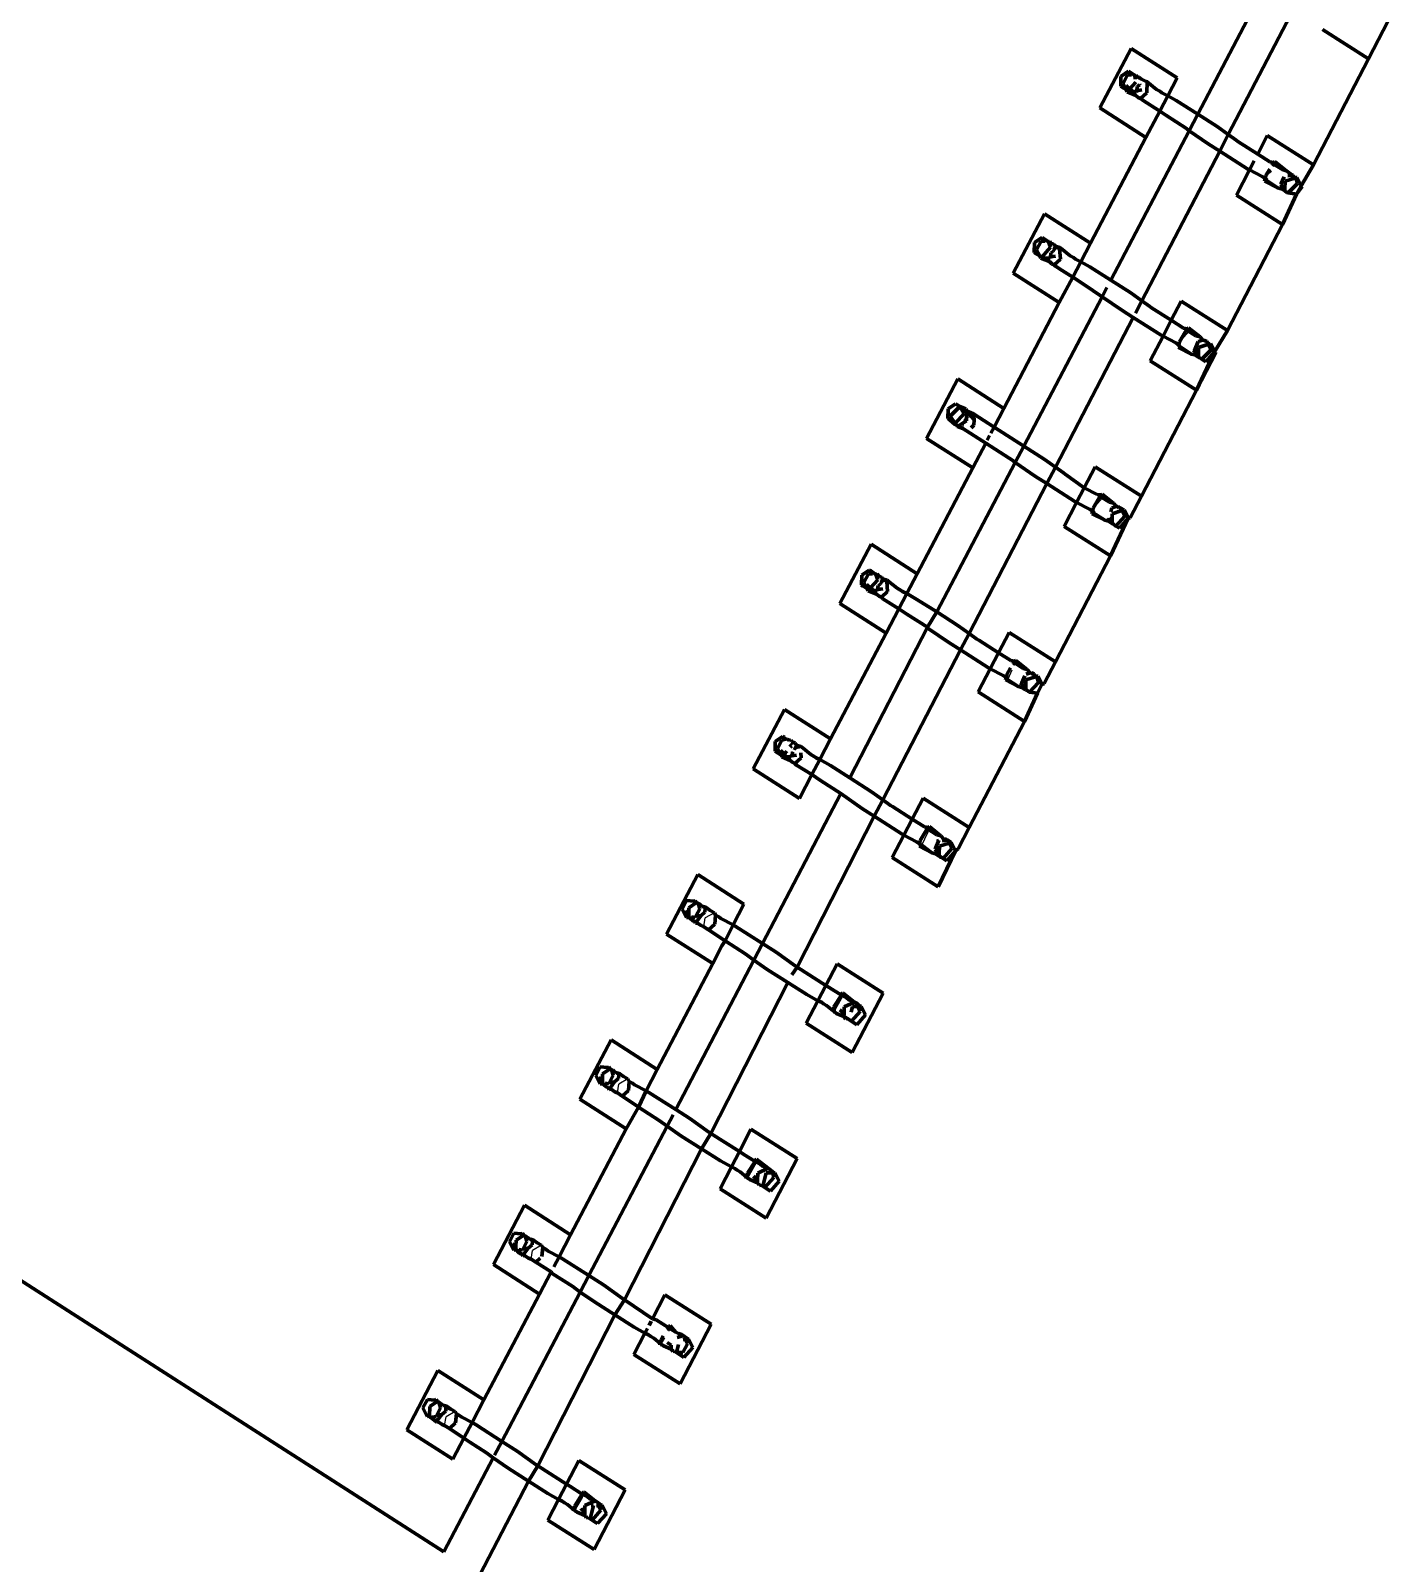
# Model space of a CAD drawing. Header units: millimetres. Extents: x 4307 to 31003, y 2809 to 20009.
# Drawn here: x 19272.59 to 19310.06, y 9633.15 to 9675.46 of the extents above; entities that cross this region are included whole.
import ezdxf

# ---------------------------------------------------------------- set-up
doc = ezdxf.new("R2010")
doc.units = ezdxf.units.MM
doc.layers.add('ProfileEdges', color=7, linetype='Continuous')

msp = doc.modelspace()

# ---------------------------------------------------------------- linework, layer by layer
for p, q in [((19303.246, 9673.976), (19303.202, 9673.959)), ((19303.094, 9673.669), (19303.098, 9673.694)), ((19303.098, 9673.694), (19303.102, 9673.765)), ((19306.902, 9671.709), (19306.852, 9671.747)), ((19306.689, 9671.325), (19306.65, 9671.3)), ((19306.685, 9671.457), (19306.835, 9671.579)), ((19300.709, 9669.08), (19300.717, 9669.176)), ((19300.972, 9669.45), (19300.841, 9669.413)), ((19300.999, 9669.466), (19300.972, 9669.45)), ((19304.301, 9666.868), (19304.512, 9667.095)), ((19304.491, 9667.196), (19304.53, 9667.172)), ((19304.53, 9667.172), (19304.512, 9667.095)), ((19298.318, 9664.479), (19298.347, 9664.641)), ((19298.347, 9664.641), (19298.363, 9664.732)), ((19298.424, 9664.767), (19298.363, 9664.732)), ((19298.553, 9664.807), (19298.424, 9664.767)), ((19298.615, 9664.877), (19298.553, 9664.807)), ((19301.916, 9662.279), (19302.127, 9662.506)), ((19302.106, 9662.607), (19302.145, 9662.583)), ((19302.145, 9662.583), (19302.127, 9662.506)), ((19301.881, 9662.122), (19301.921, 9662.146)), ((19296.203, 9660.272), (19296.072, 9660.235)), ((19296.231, 9660.288), (19296.203, 9660.272)), ((19295.941, 9659.901), (19295.945, 9659.927)), ((19295.945, 9659.927), (19295.949, 9659.998)), ((19299.573, 9657.567), (19299.682, 9657.811)), ((19299.7, 9657.979), (19299.749, 9657.942)), ((19299.497, 9657.533), (19299.536, 9657.557)), ((19299.536, 9657.557), (19299.573, 9657.567)), ((19293.846, 9655.698), (19293.708, 9655.619)), ((19293.556, 9655.312), (19293.56, 9655.338)), ((19293.56, 9655.338), (19293.564, 9655.408)), ((19293.582, 9655.443), (19293.594, 9655.554)), ((19297.188, 9652.978), (19297.358, 9653.328)), ((19297.338, 9653.429), (19297.377, 9653.404)), ((19297.377, 9653.404), (19297.358, 9653.328)), ((19291.172, 9650.723), (19291.21, 9650.965)), ((19291.462, 9651.109), (19291.21, 9650.965)), ((19294.971, 9648.83), (19294.974, 9648.738)), ((19294.768, 9648.379), (19294.974, 9648.738)), ((19288.788, 9646.134), (19288.826, 9646.375)), ((19289.078, 9646.52), (19288.826, 9646.375)), ((19292.586, 9644.241), (19292.59, 9644.149)), ((19292.383, 9643.79), (19292.59, 9644.149)), ((19286.404, 9641.545), (19286.441, 9641.786)), ((19286.694, 9641.931), (19286.441, 9641.786)), ((19290.202, 9639.651), (19290.206, 9639.56)), ((19289.999, 9639.2), (19290.1, 9639.375)), ((19284.019, 9636.955), (19284.057, 9637.197)), ((19284.309, 9637.342), (19284.057, 9637.197)), ((19287.615, 9634.611), (19287.821, 9634.971)), ((19287.821, 9634.971), (19287.818, 9635.062))]:
    msp.add_line(p, q)
at = {"layer": 'ProfileEdges', "lineweight": 211}
for p, q in [((19306.963, 9677.269), (19304.802, 9673.148)), ((19305.646, 9672.586), (19307.794, 9676.719)), ((19309.518, 9674.676), (19308.244, 9675.487)), ((19309.518, 9674.676), (19310.063, 9675.725)), ((19218.604, 9675.424), (19283.998, 9633.469)), ((19302.962, 9674.965), (19302.102, 9673.325)), ((19304.234, 9674.149), (19302.962, 9674.965)), ((19307.998, 9671.749), (19309.518, 9674.676)), ((19302.682, 9674.194), (19302.89, 9674.334)), ((19302.741, 9673.996), (19302.864, 9674.232)), ((19302.979, 9674.234), (19302.864, 9674.232)), ((19302.89, 9674.334), (19302.933, 9674.31)), ((19303.005, 9674.263), (19302.933, 9674.31)), ((19303.005, 9674.263), (19302.979, 9674.234)), ((19303.005, 9674.263), (19303.068, 9674.216)), ((19303.106, 9674.236), (19303.068, 9674.216)), ((19303.134, 9674.182), (19303.068, 9674.216)), ((19303.068, 9674.216), (19303.079, 9674.12)), ((19303.134, 9674.182), (19303.106, 9674.236)), ((19302.677, 9673.925), (19302.682, 9674.194)), ((19302.716, 9673.895), (19302.677, 9673.925)), ((19302.716, 9673.895), (19302.826, 9673.829)), ((19302.741, 9673.996), (19302.826, 9673.829)), ((19302.826, 9673.829), (19302.859, 9673.763)), ((19302.826, 9673.829), (19302.88, 9673.794)), ((19302.827, 9673.94), (19302.928, 9673.848)), ((19302.88, 9673.794), (19302.928, 9673.848)), ((19302.928, 9673.848), (19303.09, 9674.031)), ((19302.928, 9673.848), (19303, 9673.782)), ((19303.119, 9673.799), (19303.102, 9673.765)), ((19303.131, 9673.911), (19303.119, 9673.799)), ((19303.263, 9673.819), (19303.119, 9673.799)), ((19303.202, 9673.959), (19303.131, 9673.911)), ((19303.134, 9674.182), (19303.185, 9674.164)), ((19303.208, 9674.143), (19303.185, 9674.164)), ((19303.208, 9674.143), (19303.254, 9674.119)), ((19303.254, 9674.119), (19303.384, 9674.055)), ((19303.406, 9674.041), (19303.384, 9674.055)), ((19303.406, 9674.041), (19303.395, 9673.741)), ((19303.663, 9673.833), (19303.406, 9674.041)), ((19303.755, 9673.781), (19303.663, 9673.833)), ((19303.976, 9673.657), (19304.234, 9674.149)), ((19302.859, 9673.763), (19303, 9673.782)), ((19302.859, 9673.763), (19303.094, 9673.669)), ((19303, 9673.782), (19303.094, 9673.669)), ((19303, 9673.782), (19303.102, 9673.765)), ((19303.094, 9673.669), (19303.163, 9673.614)), ((19303.163, 9673.614), (19303.226, 9673.585)), ((19303.395, 9673.741), (19303.226, 9673.585)), ((19303.266, 9673.542), (19303.226, 9673.585)), ((19303.754, 9673.234), (19303.266, 9673.542)), ((19303.754, 9673.234), (19303.976, 9673.657)), ((19303.812, 9673.739), (19303.755, 9673.781)), ((19303.812, 9673.739), (19303.976, 9673.657)), ((19303.976, 9673.657), (19304.208, 9673.527)), ((19304.802, 9673.148), (19304.208, 9673.527)), ((19302.102, 9673.325), (19303.374, 9672.509)), ((19303.374, 9672.509), (19303.754, 9673.234)), ((19303.925, 9673.12), (19303.754, 9673.234)), ((19304.495, 9672.756), (19303.925, 9673.12)), ((19304.802, 9673.148), (19304.563, 9672.691)), ((19305.338, 9672.806), (19304.802, 9673.148)), ((19304.563, 9672.691), (19302.401, 9668.569)), ((19304.563, 9672.691), (19304.495, 9672.756)), ((19305.091, 9672.333), (19304.563, 9672.691)), ((19305.338, 9672.806), (19305.646, 9672.586)), ((19305.409, 9672.13), (19305.646, 9672.586)), ((19305.646, 9672.586), (19305.863, 9672.429)), ((19306.723, 9672.56), (19306.458, 9672.049)), ((19306.723, 9672.56), (19307.998, 9671.749)), ((19301.843, 9669.588), (19303.374, 9672.509)), ((19303.262, 9667.997), (19305.409, 9672.13)), ((19305.409, 9672.13), (19305.091, 9672.333)), ((19306.182, 9671.637), (19305.409, 9672.13)), ((19305.914, 9672.396), (19305.863, 9672.429)), ((19306.458, 9672.049), (19305.914, 9672.396)), ((19306.361, 9671.863), (19306.23, 9671.611)), ((19306.796, 9671.836), (19306.458, 9672.049)), ((19306.894, 9671.819), (19306.796, 9671.836)), ((19306.852, 9671.747), (19306.894, 9671.819)), ((19306.933, 9671.841), (19306.894, 9671.819)), ((19306.914, 9671.761), (19306.894, 9671.819)), ((19307.138, 9671.619), (19306.914, 9671.761)), ((19307.25, 9671.591), (19306.933, 9671.841)), ((19307.653, 9671.176), (19307.998, 9671.749)), ((19306.23, 9671.611), (19305.869, 9670.916)), ((19306.182, 9671.637), (19306.23, 9671.611)), ((19306.23, 9671.611), (19306.582, 9671.426)), ((19306.666, 9671.372), (19306.582, 9671.426)), ((19306.666, 9671.372), (19306.65, 9671.3)), ((19306.65, 9671.3), (19307.003, 9671.119)), ((19306.685, 9671.457), (19306.666, 9671.372)), ((19306.689, 9671.325), (19306.666, 9671.372)), ((19306.725, 9671.334), (19306.666, 9671.372)), ((19306.685, 9671.457), (19306.789, 9671.637)), ((19307.003, 9671.119), (19306.689, 9671.325)), ((19307.097, 9671.218), (19307.186, 9671.417)), ((19307.138, 9671.619), (19307.25, 9671.591)), ((19307.212, 9671.301), (19307.208, 9671.085)), ((19307.212, 9671.301), (19307.48, 9671.388)), ((19307.365, 9671.507), (19307.25, 9671.591)), ((19307.411, 9671.459), (19307.289, 9671.446)), ((19307.365, 9671.507), (19307.332, 9671.5)), ((19307.365, 9671.507), (19307.44, 9671.468)), ((19307.44, 9671.468), (19307.411, 9671.459)), ((19307.468, 9671.413), (19307.411, 9671.459)), ((19307.44, 9671.468), (19307.468, 9671.413)), ((19307.468, 9671.413), (19307.54, 9671.407)), ((19307.48, 9671.388), (19307.468, 9671.413)), ((19307.468, 9671.413), (19307.512, 9671.384)), ((19307.54, 9671.407), (19307.48, 9671.388)), ((19307.48, 9671.388), (19307.512, 9671.384)), ((19307.512, 9671.384), (19307.54, 9671.407)), ((19307.512, 9671.384), (19307.558, 9671.234)), ((19307.653, 9671.176), (19307.54, 9671.407)), ((19307.143, 9670.105), (19305.869, 9670.916)), ((19307.105, 9671.093), (19307.003, 9671.119)), ((19307.125, 9671.171), (19307.097, 9671.218)), ((19307.105, 9671.093), (19307.125, 9671.171)), ((19307.207, 9671.031), (19307.105, 9671.093)), ((19307.208, 9671.085), (19307.125, 9671.171)), ((19307.143, 9670.105), (19307.531, 9670.941)), ((19307.208, 9671.085), (19307.207, 9671.031)), ((19307.262, 9670.993), (19307.207, 9671.031)), ((19307.235, 9671.018), (19307.299, 9670.976)), ((19307.262, 9670.993), (19307.299, 9670.976)), ((19307.299, 9670.976), (19307.558, 9671.234)), ((19307.531, 9670.941), (19307.299, 9670.976)), ((19307.653, 9671.176), (19307.531, 9670.941)), ((19307.688, 9671.154), (19307.531, 9670.941)), ((19300.571, 9670.404), (19299.711, 9668.764)), ((19301.843, 9669.588), (19300.571, 9670.404)), ((19305.623, 9667.178), (19307.143, 9670.105)), ((19300.293, 9669.336), (19300.298, 9669.605)), ((19300.298, 9669.605), (19300.506, 9669.744)), ((19300.357, 9669.407), (19300.48, 9669.643)), ((19300.595, 9669.644), (19300.48, 9669.643)), ((19300.549, 9669.721), (19300.506, 9669.744)), ((19300.62, 9669.674), (19300.549, 9669.721)), ((19300.62, 9669.674), (19300.595, 9669.644)), ((19300.62, 9669.674), (19300.684, 9669.626)), ((19300.722, 9669.646), (19300.684, 9669.626)), ((19300.684, 9669.626), (19300.74, 9669.481)), ((19300.755, 9669.582), (19300.684, 9669.626)), ((19300.755, 9669.582), (19300.722, 9669.646)), ((19300.801, 9669.575), (19300.755, 9669.582)), ((19300.842, 9669.552), (19300.801, 9669.575)), ((19301.843, 9669.588), (19301.575, 9669.077)), ((19300.332, 9669.306), (19300.293, 9669.336)), ((19300.332, 9669.306), (19300.441, 9669.24)), ((19300.357, 9669.407), (19300.441, 9669.24)), ((19300.441, 9669.24), (19300.475, 9669.173)), ((19300.441, 9669.24), (19300.496, 9669.205)), ((19300.475, 9669.173), (19300.717, 9669.176)), ((19300.709, 9669.08), (19300.475, 9669.173)), ((19300.496, 9669.205), (19300.74, 9669.481)), ((19300.735, 9669.21), (19300.717, 9669.176)), ((19300.747, 9669.321), (19300.735, 9669.21)), ((19300.878, 9669.23), (19300.735, 9669.21)), ((19300.813, 9669.359), (19300.747, 9669.321)), ((19300.841, 9669.413), (19300.813, 9669.359)), ((19300.841, 9669.413), (19300.879, 9669.504)), ((19301.011, 9669.152), (19300.841, 9668.995)), ((19300.879, 9669.504), (19300.842, 9669.552)), ((19300.879, 9669.504), (19300.999, 9669.466)), ((19300.879, 9669.504), (19300.972, 9669.45)), ((19300.972, 9669.45), (19300.992, 9669.434)), ((19300.999, 9669.466), (19300.992, 9669.434)), ((19300.992, 9669.434), (19301.011, 9669.152)), ((19301.022, 9669.452), (19300.999, 9669.466)), ((19301.278, 9669.244), (19301.022, 9669.452)), ((19301.278, 9669.244), (19301.371, 9669.192)), ((19301.371, 9669.192), (19301.427, 9669.15)), ((19301.575, 9669.077), (19301.427, 9669.15)), ((19299.711, 9668.764), (19300.983, 9667.948)), ((19300.709, 9669.08), (19300.778, 9669.024)), ((19300.778, 9669.024), (19300.841, 9668.995)), ((19300.882, 9668.953), (19300.841, 9668.995)), ((19300.882, 9668.953), (19301.065, 9668.835)), ((19301.352, 9668.651), (19301.065, 9668.835)), ((19301.575, 9669.077), (19301.352, 9668.651)), ((19301.824, 9668.938), (19301.575, 9669.077)), ((19301.824, 9668.938), (19302.401, 9668.569)), ((19300.983, 9667.948), (19301.352, 9668.651)), ((19301.648, 9668.462), (19301.352, 9668.651)), ((19301.648, 9668.462), (19302.162, 9668.113)), ((19302.162, 9668.113), (19302.294, 9668.365)), ((19302.401, 9668.569), (19302.953, 9668.217)), ((19300.983, 9667.948), (19299.452, 9665.027)), ((19302.162, 9668.113), (19300.001, 9663.99)), ((19302.162, 9668.113), (19302.707, 9667.744)), ((19303.262, 9667.997), (19302.953, 9668.217)), ((19303.088, 9667.662), (19303.262, 9667.997)), ((19303.479, 9667.84), (19303.262, 9667.997)), ((19304.348, 9667.989), (19304.074, 9667.461)), ((19305.623, 9667.178), (19304.348, 9667.989)), ((19300.878, 9663.408), (19303.025, 9667.541)), ((19303.025, 9667.541), (19302.707, 9667.744)), ((19303.798, 9667.048), (19303.025, 9667.541)), ((19303.479, 9667.84), (19303.529, 9667.806)), ((19303.529, 9667.806), (19304.074, 9667.461)), ((19304.074, 9667.461), (19303.846, 9667.022)), ((19304.074, 9667.461), (19304.411, 9667.247)), ((19303.846, 9667.022), (19303.494, 9666.344)), ((19303.798, 9667.048), (19303.846, 9667.022)), ((19303.846, 9667.022), (19304.198, 9666.836)), ((19304.491, 9667.196), (19304.301, 9666.868)), ((19304.51, 9667.229), (19304.411, 9667.247)), ((19304.51, 9667.229), (19304.491, 9667.196)), ((19304.549, 9667.252), (19304.51, 9667.229)), ((19304.53, 9667.172), (19304.51, 9667.229)), ((19304.754, 9667.03), (19304.53, 9667.172)), ((19304.866, 9667.002), (19304.549, 9667.252)), ((19304.754, 9667.03), (19304.866, 9667.002)), ((19305.269, 9666.587), (19305.623, 9667.178)), ((19304.281, 9666.779), (19304.198, 9666.836)), ((19304.266, 9666.711), (19304.305, 9666.735)), ((19304.266, 9666.711), (19304.619, 9666.529)), ((19304.301, 9666.868), (19304.281, 9666.779)), ((19304.305, 9666.735), (19304.281, 9666.779)), ((19304.305, 9666.735), (19304.341, 9666.745)), ((19304.305, 9666.735), (19304.619, 9666.529)), ((19304.682, 9666.571), (19304.712, 9666.629)), ((19304.712, 9666.629), (19304.814, 9666.876)), ((19304.712, 9666.629), (19304.824, 9666.516)), ((19304.948, 9666.911), (19304.814, 9666.876)), ((19304.824, 9666.516), (19304.828, 9666.712)), ((19305.096, 9666.799), (19304.828, 9666.712)), ((19304.948, 9666.911), (19304.866, 9667.002)), ((19305.173, 9666.645), (19304.915, 9666.387)), ((19304.948, 9666.911), (19304.986, 9666.907)), ((19304.986, 9666.907), (19305.056, 9666.878)), ((19305.056, 9666.878), (19305.096, 9666.799)), ((19305.096, 9666.799), (19305.155, 9666.818)), ((19305.096, 9666.799), (19305.173, 9666.645)), ((19305.155, 9666.818), (19305.269, 9666.587)), ((19303.494, 9666.344), (19304.768, 9665.534)), ((19304.721, 9666.504), (19304.619, 9666.529)), ((19304.682, 9666.571), (19304.721, 9666.504)), ((19304.823, 9666.441), (19304.721, 9666.504)), ((19305.269, 9666.587), (19304.768, 9665.534)), ((19304.768, 9665.534), (19305.313, 9666.583)), ((19304.823, 9666.441), (19304.824, 9666.516)), ((19304.851, 9666.429), (19304.823, 9666.441)), ((19304.915, 9666.387), (19304.851, 9666.429)), ((19305.027, 9666.312), (19304.915, 9666.387)), ((19305.269, 9666.587), (19305.027, 9666.312)), ((19298.18, 9665.844), (19297.32, 9664.203)), ((19298.18, 9665.844), (19299.452, 9665.027)), ((19303.248, 9662.607), (19304.768, 9665.534)), ((19297.908, 9664.747), (19297.914, 9665.016)), ((19297.914, 9665.016), (19298.122, 9665.155)), ((19298.236, 9665.084), (19297.973, 9664.817)), ((19298.164, 9665.132), (19298.122, 9665.155)), ((19298.236, 9665.084), (19298.164, 9665.132)), ((19298.399, 9665.013), (19298.236, 9665.084)), ((19298.236, 9665.084), (19298.355, 9664.891)), ((19298.404, 9664.974), (19298.399, 9665.013)), ((19298.399, 9665.013), (19298.425, 9664.959)), ((19298.404, 9664.974), (19298.425, 9664.959)), ((19298.425, 9664.959), (19298.424, 9664.767)), ((19298.425, 9664.959), (19298.615, 9664.877)), ((19298.534, 9664.83), (19298.425, 9664.959)), ((19299.182, 9664.513), (19299.452, 9665.027)), ((19297.948, 9664.717), (19297.908, 9664.747)), ((19297.948, 9664.717), (19298.111, 9664.616)), ((19298.096, 9664.587), (19297.948, 9664.717)), ((19297.973, 9664.817), (19298.111, 9664.616)), ((19298.096, 9664.587), (19298.151, 9664.56)), ((19298.111, 9664.616), (19298.355, 9664.891)), ((19298.111, 9664.616), (19298.151, 9664.56)), ((19298.151, 9664.56), (19298.17, 9664.532)), ((19298.17, 9664.532), (19298.347, 9664.641)), ((19298.17, 9664.532), (19298.318, 9664.479)), ((19298.951, 9664.073), (19298.318, 9664.479)), ((19298.347, 9664.641), (19298.423, 9664.688)), ((19298.424, 9664.767), (19298.423, 9664.688)), ((19298.553, 9664.807), (19298.534, 9664.83)), ((19298.626, 9664.563), (19298.547, 9664.49)), ((19298.633, 9664.714), (19298.553, 9664.807)), ((19298.615, 9664.877), (19298.633, 9664.714)), ((19298.615, 9664.877), (19299.182, 9664.513)), ((19298.633, 9664.714), (19298.626, 9664.563)), ((19299.096, 9664.35), (19299.182, 9664.513)), ((19300.001, 9663.99), (19299.182, 9664.513)), ((19298.592, 9663.387), (19297.32, 9664.203)), ((19298.951, 9664.073), (19298.592, 9663.387)), ((19298.951, 9664.073), (19299.726, 9663.577)), ((19298.991, 9664.149), (19299.058, 9664.277)), ((19300.001, 9663.99), (19299.762, 9663.535)), ((19300.001, 9663.99), (19300.569, 9663.627)), ((19298.592, 9663.387), (19297.06, 9660.467)), ((19299.762, 9663.535), (19297.6, 9659.412)), ((19299.762, 9663.535), (19299.726, 9663.577)), ((19300.322, 9663.154), (19299.762, 9663.535)), ((19300.878, 9663.408), (19300.569, 9663.627)), ((19300.641, 9662.952), (19300.878, 9663.408)), ((19301.094, 9663.251), (19300.878, 9663.408)), ((19301.094, 9663.251), (19301.145, 9663.217)), ((19301.145, 9663.217), (19301.671, 9662.835)), ((19301.973, 9663.417), (19301.671, 9662.835)), ((19301.973, 9663.417), (19303.248, 9662.607)), ((19298.493, 9658.818), (19300.641, 9662.952)), ((19300.641, 9662.952), (19300.322, 9663.154)), ((19301.414, 9662.459), (19300.641, 9662.952)), ((19301.461, 9662.433), (19301.671, 9662.835)), ((19301.671, 9662.835), (19302.027, 9662.657)), ((19301.461, 9662.433), (19301.119, 9661.773)), ((19301.414, 9662.459), (19301.461, 9662.433)), ((19301.461, 9662.433), (19301.813, 9662.247)), ((19302.106, 9662.607), (19301.916, 9662.279)), ((19302.125, 9662.64), (19302.027, 9662.657)), ((19302.125, 9662.64), (19302.106, 9662.607)), ((19302.164, 9662.663), (19302.125, 9662.64)), ((19302.145, 9662.583), (19302.125, 9662.64)), ((19302.369, 9662.441), (19302.145, 9662.583)), ((19302.482, 9662.413), (19302.164, 9662.663)), ((19302.369, 9662.441), (19302.482, 9662.413)), ((19302.564, 9662.322), (19302.482, 9662.413)), ((19302.938, 9662.012), (19303.248, 9662.607)), ((19301.896, 9662.19), (19301.813, 9662.247)), ((19301.896, 9662.19), (19301.881, 9662.122)), ((19301.881, 9662.122), (19302.235, 9661.94)), ((19301.916, 9662.279), (19301.896, 9662.19)), ((19301.957, 9662.156), (19301.896, 9662.19)), ((19301.921, 9662.146), (19301.896, 9662.19)), ((19301.921, 9662.146), (19302.235, 9661.94)), ((19302.337, 9661.914), (19302.235, 9661.94)), ((19302.337, 9661.914), (19302.298, 9661.982)), ((19302.357, 9661.997), (19302.337, 9661.914)), ((19302.357, 9661.997), (19302.44, 9661.917)), ((19302.393, 9660.963), (19302.885, 9661.998)), ((19302.429, 9662.287), (19302.402, 9662.178)), ((19302.564, 9662.322), (19302.429, 9662.287)), ((19302.44, 9661.917), (19302.443, 9662.123)), ((19302.443, 9662.123), (19302.712, 9662.209)), ((19302.545, 9661.782), (19302.789, 9662.056)), ((19302.602, 9662.318), (19302.564, 9662.322)), ((19302.602, 9662.318), (19302.671, 9662.289)), ((19302.637, 9662.289), (19302.602, 9662.318)), ((19302.671, 9662.289), (19302.637, 9662.289)), ((19302.885, 9661.998), (19302.643, 9661.723)), ((19302.712, 9662.209), (19302.671, 9662.289)), ((19302.671, 9662.289), (19302.771, 9662.229)), ((19302.712, 9662.209), (19302.771, 9662.229)), ((19302.789, 9662.056), (19302.712, 9662.209)), ((19302.771, 9662.229), (19302.885, 9661.998)), ((19302.885, 9661.998), (19302.938, 9662.012)), ((19302.393, 9660.963), (19301.119, 9661.773)), ((19302.439, 9661.852), (19302.337, 9661.914)), ((19302.439, 9661.852), (19302.44, 9661.917)), ((19302.467, 9661.84), (19302.439, 9661.852)), ((19302.545, 9661.782), (19302.467, 9661.84)), ((19302.643, 9661.723), (19302.545, 9661.782)), ((19295.789, 9661.283), (19294.928, 9659.642)), ((19297.06, 9660.467), (19295.789, 9661.283)), ((19300.873, 9658.036), (19302.393, 9660.963)), ((19295.524, 9660.158), (19295.53, 9660.426)), ((19295.53, 9660.426), (19295.737, 9660.566)), ((19295.589, 9660.228), (19295.712, 9660.464)), ((19295.826, 9660.466), (19295.712, 9660.464)), ((19295.78, 9660.543), (19295.737, 9660.566)), ((19295.775, 9660.08), (19295.971, 9660.302)), ((19295.852, 9660.495), (19295.78, 9660.543)), ((19295.852, 9660.495), (19295.826, 9660.466)), ((19295.852, 9660.495), (19295.915, 9660.448)), ((19295.915, 9660.448), (19295.953, 9660.468)), ((19295.973, 9660.429), (19295.915, 9660.448)), ((19295.915, 9660.448), (19295.971, 9660.302)), ((19295.973, 9660.429), (19295.953, 9660.468)), ((19295.973, 9660.429), (19296.073, 9660.374)), ((19296.072, 9660.235), (19296.11, 9660.326)), ((19296.11, 9660.326), (19296.073, 9660.374)), ((19296.11, 9660.326), (19296.231, 9660.288)), ((19296.11, 9660.326), (19296.203, 9660.272)), ((19296.203, 9660.272), (19296.224, 9660.256)), ((19296.231, 9660.288), (19296.224, 9660.256)), ((19296.224, 9660.256), (19296.242, 9659.974)), ((19296.254, 9660.273), (19296.231, 9660.288)), ((19296.51, 9660.066), (19296.254, 9660.273)), ((19297.06, 9660.467), (19296.773, 9659.918)), ((19295.564, 9660.127), (19295.524, 9660.158)), ((19295.564, 9660.127), (19295.679, 9660.057)), ((19295.589, 9660.228), (19295.679, 9660.057)), ((19295.674, 9660.172), (19295.775, 9660.08)), ((19295.679, 9660.057), (19295.711, 9659.997)), ((19295.679, 9660.057), (19295.727, 9660.027)), ((19295.711, 9659.997), (19295.846, 9660.016)), ((19295.941, 9659.901), (19295.711, 9659.997)), ((19295.727, 9660.027), (19295.775, 9660.08)), ((19295.775, 9660.08), (19295.846, 9660.016)), ((19295.846, 9660.016), (19295.941, 9659.901)), ((19295.846, 9660.016), (19295.949, 9659.998)), ((19295.941, 9659.901), (19296.01, 9659.846)), ((19295.967, 9660.032), (19295.949, 9659.998)), ((19295.979, 9660.143), (19295.967, 9660.032)), ((19296.11, 9660.052), (19295.967, 9660.032)), ((19296.044, 9660.181), (19295.979, 9660.143)), ((19296.01, 9659.846), (19296.073, 9659.817)), ((19296.072, 9660.235), (19296.044, 9660.181)), ((19296.242, 9659.974), (19296.073, 9659.817)), ((19296.602, 9660.014), (19296.51, 9660.066)), ((19296.773, 9659.918), (19296.553, 9659.498)), ((19296.659, 9659.972), (19296.602, 9660.014)), ((19296.659, 9659.972), (19296.773, 9659.918)), ((19296.773, 9659.918), (19297.055, 9659.759)), ((19294.928, 9659.642), (19296.2, 9658.826)), ((19296.073, 9659.817), (19296.113, 9659.774)), ((19296.553, 9659.498), (19296.113, 9659.774)), ((19296.2, 9658.826), (19296.553, 9659.498)), ((19296.772, 9659.352), (19296.553, 9659.498)), ((19297.6, 9659.412), (19297.055, 9659.759)), ((19297.6, 9659.412), (19297.342, 9658.988)), ((19298.185, 9659.038), (19297.6, 9659.412)), ((19297.342, 9658.988), (19295.199, 9654.833)), ((19297.342, 9658.988), (19296.772, 9659.352)), ((19297.361, 9658.956), (19297.342, 9658.988)), ((19298.185, 9659.038), (19298.493, 9658.818)), ((19296.2, 9658.826), (19294.669, 9655.906)), ((19297.938, 9658.565), (19297.361, 9658.956)), ((19298.256, 9658.362), (19297.938, 9658.565)), ((19298.256, 9658.362), (19298.493, 9658.818)), ((19298.493, 9658.818), (19298.71, 9658.662)), ((19298.761, 9658.628), (19298.71, 9658.662)), ((19299.305, 9658.283), (19298.761, 9658.628)), ((19299.598, 9658.846), (19299.305, 9658.283)), ((19299.598, 9658.846), (19300.873, 9658.036)), ((19296.109, 9654.229), (19298.256, 9658.362)), ((19299.03, 9657.87), (19298.256, 9658.362)), ((19299.305, 9658.283), (19299.077, 9657.843)), ((19299.643, 9658.068), (19299.305, 9658.283)), ((19299.077, 9657.843), (19298.744, 9657.202)), ((19299.077, 9657.843), (19299.03, 9657.87)), ((19299.429, 9657.658), (19299.077, 9657.843)), ((19299.532, 9657.689), (19299.636, 9657.869)), ((19299.741, 9658.051), (19299.643, 9658.068)), ((19299.7, 9657.979), (19299.741, 9658.051)), ((19299.741, 9658.051), (19299.78, 9658.074)), ((19299.761, 9657.993), (19299.741, 9658.051)), ((19299.985, 9657.851), (19299.761, 9657.993)), ((19299.78, 9658.074), (19300.098, 9657.824)), ((19299.985, 9657.851), (19300.098, 9657.824)), ((19300.179, 9657.732), (19300.066, 9657.698)), ((19300.098, 9657.824), (19300.179, 9657.732)), ((19300.179, 9657.732), (19300.23, 9657.7)), ((19300.218, 9657.729), (19300.287, 9657.7)), ((19300.563, 9657.44), (19300.873, 9658.036)), ((19299.429, 9657.658), (19299.512, 9657.598)), ((19299.512, 9657.598), (19299.497, 9657.533)), ((19299.497, 9657.533), (19299.851, 9657.351)), ((19299.532, 9657.689), (19299.512, 9657.598)), ((19299.573, 9657.567), (19299.512, 9657.598)), ((19299.512, 9657.598), (19299.536, 9657.557)), ((19299.536, 9657.557), (19299.851, 9657.351)), ((19299.952, 9657.325), (19299.851, 9657.351)), ((19299.913, 9657.393), (19299.944, 9657.451)), ((19299.913, 9657.393), (19299.952, 9657.325)), ((19299.944, 9657.451), (19300.033, 9657.649)), ((19299.972, 9657.403), (19299.944, 9657.451)), ((19300.054, 9657.263), (19299.952, 9657.325)), ((19300.055, 9657.318), (19299.972, 9657.403)), ((19300.055, 9657.318), (19300.054, 9657.263)), ((19300.059, 9657.533), (19300.055, 9657.318)), ((19300.059, 9657.533), (19300.327, 9657.62)), ((19300.405, 9657.467), (19300.161, 9657.193)), ((19300.23, 9657.7), (19300.287, 9657.7)), ((19300.258, 9657.691), (19300.23, 9657.7)), ((19300.287, 9657.7), (19300.258, 9657.691)), ((19300.315, 9657.645), (19300.258, 9657.691)), ((19300.287, 9657.7), (19300.315, 9657.645)), ((19300.315, 9657.645), (19300.387, 9657.639)), ((19300.327, 9657.62), (19300.315, 9657.645)), ((19300.315, 9657.645), (19300.359, 9657.617)), ((19300.387, 9657.639), (19300.327, 9657.62)), ((19300.327, 9657.62), (19300.359, 9657.617)), ((19300.359, 9657.617), (19300.387, 9657.639)), ((19300.359, 9657.617), (19300.405, 9657.467)), ((19300.501, 9657.409), (19300.378, 9657.173)), ((19300.501, 9657.409), (19300.387, 9657.639)), ((19300.563, 9657.44), (19300.501, 9657.409)), ((19300.018, 9656.391), (19298.744, 9657.202)), ((19300.018, 9656.391), (19300.378, 9657.173)), ((19300.083, 9657.25), (19300.054, 9657.263)), ((19300.083, 9657.25), (19300.161, 9657.193)), ((19300.378, 9657.173), (19300.161, 9657.193)), ((19293.397, 9656.722), (19292.537, 9655.081)), ((19293.397, 9656.722), (19294.669, 9655.906)), ((19298.498, 9653.464), (19300.018, 9656.391)), ((19293.14, 9655.568), (19293.145, 9655.837)), ((19293.145, 9655.837), (19293.353, 9655.977)), ((19293.204, 9655.639), (19293.327, 9655.875)), ((19293.204, 9655.639), (19293.295, 9655.468)), ((19293.424, 9655.897), (19293.327, 9655.875)), ((19293.396, 9655.954), (19293.353, 9655.977)), ((19293.396, 9655.954), (19293.424, 9655.897)), ((19293.467, 9655.906), (19293.424, 9655.897)), ((19293.467, 9655.906), (19293.531, 9655.859)), ((19293.569, 9655.879), (19293.531, 9655.859)), ((19293.542, 9655.764), (19293.587, 9655.713)), ((19293.587, 9655.713), (19293.553, 9655.675)), ((19293.589, 9655.839), (19293.569, 9655.879)), ((19293.689, 9655.785), (19293.589, 9655.839)), ((19293.688, 9655.646), (19293.665, 9655.602)), ((19293.688, 9655.646), (19293.731, 9655.732)), ((19293.731, 9655.732), (19293.689, 9655.785)), ((19293.731, 9655.732), (19293.835, 9655.67)), ((19293.731, 9655.732), (19293.846, 9655.698)), ((19293.869, 9655.684), (19293.846, 9655.698)), ((19294.125, 9655.477), (19293.869, 9655.684)), ((19294.372, 9655.338), (19294.669, 9655.906)), ((19293.179, 9655.538), (19293.14, 9655.568)), ((19293.179, 9655.538), (19293.295, 9655.468)), ((19293.289, 9655.583), (19293.385, 9655.485)), ((19293.295, 9655.468), (19293.343, 9655.437)), ((19293.327, 9655.408), (19293.295, 9655.468)), ((19293.327, 9655.408), (19293.446, 9655.424)), ((19293.327, 9655.408), (19293.556, 9655.312)), ((19293.385, 9655.485), (19293.343, 9655.437)), ((19293.46, 9655.57), (19293.385, 9655.485)), ((19293.385, 9655.485), (19293.446, 9655.424)), ((19293.446, 9655.424), (19293.556, 9655.312)), ((19293.446, 9655.424), (19293.564, 9655.408)), ((19293.556, 9655.312), (19293.625, 9655.257)), ((19293.582, 9655.443), (19293.564, 9655.408)), ((19293.639, 9655.551), (19293.582, 9655.443)), ((19293.725, 9655.462), (19293.582, 9655.443)), ((19293.625, 9655.257), (19293.688, 9655.228)), ((19293.858, 9655.384), (19293.688, 9655.228)), ((19293.729, 9655.185), (19293.688, 9655.228)), ((19294.152, 9654.92), (19293.729, 9655.185)), ((19293.853, 9655.518), (19293.858, 9655.384)), ((19294.218, 9655.425), (19294.125, 9655.477)), ((19294.152, 9654.92), (19294.372, 9655.338)), ((19294.274, 9655.383), (19294.218, 9655.425)), ((19294.274, 9655.383), (19294.372, 9655.338)), ((19294.372, 9655.338), (19294.671, 9655.17)), ((19293.809, 9654.265), (19292.537, 9655.081)), ((19293.809, 9654.265), (19294.152, 9654.92)), ((19294.388, 9654.763), (19294.152, 9654.92)), ((19294.957, 9654.399), (19294.388, 9654.763)), ((19294.671, 9655.17), (19295.199, 9654.833)), ((19295.199, 9654.833), (19295.8, 9654.449)), ((19294.957, 9654.399), (19292.793, 9650.258)), ((19295.554, 9653.976), (19294.957, 9654.399)), ((19295.8, 9654.449), (19296.109, 9654.229)), ((19295.872, 9653.773), (19295.554, 9653.976)), ((19295.872, 9653.773), (19296.109, 9654.229)), ((19296.109, 9654.229), (19296.326, 9654.073)), ((19296.326, 9654.073), (19296.376, 9654.039)), ((19296.376, 9654.039), (19296.921, 9653.694)), ((19297.223, 9654.275), (19296.921, 9653.694)), ((19297.223, 9654.275), (19298.498, 9653.464)), ((19293.747, 9649.607), (19295.872, 9653.773)), ((19296.645, 9653.281), (19295.872, 9653.773)), ((19296.921, 9653.694), (19296.693, 9653.254)), ((19296.921, 9653.694), (19297.258, 9653.479)), ((19297.357, 9653.462), (19297.258, 9653.479)), ((19297.357, 9653.462), (19297.396, 9653.485)), ((19297.713, 9653.235), (19297.396, 9653.485)), ((19296.693, 9653.254), (19296.369, 9652.63)), ((19296.645, 9653.281), (19296.693, 9653.254)), ((19296.693, 9653.254), (19297.045, 9653.069)), ((19297.128, 9653.011), (19297.045, 9653.069)), ((19297.128, 9653.011), (19297.147, 9653.1)), ((19297.147, 9653.1), (19297.338, 9653.429)), ((19297.338, 9653.429), (19297.357, 9653.462)), ((19297.377, 9653.404), (19297.357, 9653.462)), ((19297.601, 9653.262), (19297.377, 9653.404)), ((19297.661, 9653.109), (19297.559, 9652.861)), ((19297.661, 9653.109), (19297.599, 9653.087)), ((19297.601, 9653.262), (19297.713, 9653.235)), ((19297.795, 9653.143), (19297.713, 9653.235)), ((19297.751, 9653.089), (19297.903, 9653.111)), ((19297.903, 9653.111), (19297.795, 9653.143)), ((19297.823, 9653.162), (19297.903, 9653.111)), ((19297.943, 9653.031), (19297.903, 9653.111)), ((19297.903, 9653.111), (19298.002, 9653.05)), ((19298.188, 9652.869), (19298.498, 9653.464)), ((19297.152, 9652.968), (19297.113, 9652.943)), ((19297.46, 9652.763), (19297.113, 9652.943)), ((19297.152, 9652.968), (19297.128, 9653.011)), ((19297.152, 9652.968), (19297.188, 9652.978)), ((19297.188, 9652.978), (19297.46, 9652.763)), ((19297.568, 9652.736), (19297.46, 9652.763)), ((19297.559, 9652.861), (19297.591, 9652.829)), ((19297.591, 9652.829), (19297.568, 9652.736)), ((19297.568, 9652.736), (19297.67, 9652.674)), ((19297.591, 9652.829), (19297.671, 9652.749)), ((19297.643, 9651.82), (19298.116, 9652.819)), ((19297.67, 9652.674), (19297.671, 9652.749)), ((19297.67, 9652.674), (19297.724, 9652.636)), ((19297.671, 9652.749), (19297.675, 9652.944)), ((19297.943, 9653.031), (19297.675, 9652.944)), ((19297.724, 9652.636), (19297.698, 9652.661)), ((19297.724, 9652.636), (19297.776, 9652.604)), ((19298.02, 9652.878), (19297.776, 9652.604)), ((19298.116, 9652.819), (19297.874, 9652.545)), ((19297.943, 9653.031), (19298.002, 9653.05)), ((19298.02, 9652.878), (19297.943, 9653.031)), ((19298.002, 9653.05), (19298.116, 9652.819)), ((19298.188, 9652.869), (19298.116, 9652.819)), ((19296.369, 9652.63), (19297.643, 9651.82)), ((19297.874, 9652.545), (19297.776, 9652.604)), ((19291.006, 9652.161), (19290.146, 9650.52)), ((19292.278, 9651.345), (19291.006, 9652.161)), ((19290.574, 9651.207), (19290.697, 9651.443)), ((19290.901, 9651.427), (19290.697, 9651.443)), ((19290.761, 9651.248), (19290.969, 9651.388)), ((19290.939, 9651.447), (19290.901, 9651.427)), ((19290.969, 9651.388), (19290.901, 9651.427)), ((19290.969, 9651.388), (19290.939, 9651.447)), ((19290.969, 9651.388), (19291.012, 9651.364)), ((19291.041, 9651.354), (19291.012, 9651.364)), ((19291.058, 9651.213), (19291.012, 9651.364)), ((19290.574, 9651.207), (19290.692, 9650.974)), ((19290.659, 9651.151), (19290.757, 9651.062)), ((19290.692, 9650.974), (19290.755, 9650.979)), ((19290.755, 9650.979), (19290.757, 9651.062)), ((19290.795, 9650.949), (19290.755, 9650.979)), ((19290.757, 9651.062), (19290.761, 9651.248)), ((19290.795, 9650.949), (19290.833, 9650.993)), ((19290.795, 9650.949), (19290.856, 9650.893)), ((19290.833, 9650.993), (19290.934, 9650.976)), ((19290.952, 9651.01), (19290.934, 9650.976)), ((19291.058, 9651.213), (19290.952, 9651.01)), ((19291.095, 9651.03), (19290.952, 9651.01)), ((19291.095, 9651.03), (19290.959, 9650.848)), ((19291.083, 9651.317), (19291.041, 9651.354)), ((19291.083, 9651.317), (19291.154, 9651.278)), ((19291.102, 9651.299), (19291.083, 9651.317)), ((19291.203, 9651.124), (19291.095, 9651.03)), ((19291.154, 9651.278), (19291.239, 9651.252)), ((19291.209, 9651.234), (19291.154, 9651.278)), ((19291.203, 9651.124), (19291.209, 9651.234)), ((19291.343, 9651.174), (19291.239, 9651.252)), ((19291.462, 9651.109), (19291.343, 9651.174)), ((19291.462, 9651.109), (19291.495, 9651.044)), ((19291.495, 9651.044), (19291.474, 9650.795)), ((19291.588, 9650.992), (19291.495, 9651.044)), ((19291.644, 9650.95), (19291.588, 9650.992)), ((19291.644, 9650.95), (19291.978, 9650.773)), ((19292.278, 9651.345), (19291.978, 9650.773)), ((19291.418, 9649.704), (19290.146, 9650.52)), ((19290.856, 9650.893), (19290.919, 9650.868)), ((19290.919, 9650.868), (19290.943, 9650.819)), ((19290.959, 9650.848), (19290.919, 9650.868)), ((19290.943, 9650.819), (19290.996, 9650.824)), ((19291.099, 9650.753), (19290.996, 9650.824)), ((19291.172, 9650.723), (19291.099, 9650.753)), ((19291.304, 9650.639), (19291.172, 9650.723)), ((19291.474, 9650.795), (19291.304, 9650.639)), ((19291.758, 9650.331), (19291.304, 9650.639)), ((19291.978, 9650.773), (19291.758, 9650.331)), ((19291.978, 9650.773), (19292.041, 9650.738)), ((19292.041, 9650.738), (19292.793, 9650.258)), ((19291.418, 9649.704), (19291.673, 9650.191)), ((19291.758, 9650.331), (19291.673, 9650.191)), ((19292.328, 9649.967), (19291.758, 9650.331)), ((19292.793, 9650.258), (19292.552, 9649.796)), ((19292.793, 9650.258), (19293.17, 9650.017)), ((19289.886, 9646.784), (19291.418, 9649.704)), ((19292.552, 9649.796), (19290.398, 9645.675)), ((19292.552, 9649.796), (19292.328, 9649.967)), ((19292.924, 9649.544), (19292.552, 9649.796)), ((19293.17, 9650.017), (19293.696, 9649.64)), ((19294.848, 9649.703), (19294.537, 9649.105)), ((19296.123, 9648.893), (19294.848, 9649.703)), ((19293.488, 9649.184), (19292.924, 9649.544)), ((19293.6, 9649.399), (19293.747, 9649.607)), ((19293.696, 9649.64), (19293.747, 9649.607)), ((19293.747, 9649.607), (19294.537, 9649.105)), ((19291.362, 9645.017), (19293.488, 9649.184)), ((19294.015, 9648.848), (19293.488, 9649.184)), ((19294.015, 9648.848), (19294.316, 9648.68)), ((19294.537, 9649.105), (19294.316, 9648.68)), ((19294.537, 9649.105), (19294.629, 9649.047)), ((19294.971, 9648.83), (19294.629, 9649.047)), ((19294.971, 9648.83), (19294.763, 9648.511)), ((19294.972, 9648.873), (19294.971, 9648.83)), ((19294.971, 9648.83), (19295.077, 9648.784)), ((19295.011, 9648.895), (19294.972, 9648.873)), ((19295.011, 9648.895), (19295.329, 9648.645)), ((19295.268, 9647.249), (19296.123, 9648.893)), ((19294.316, 9648.68), (19293.994, 9648.059)), ((19294.316, 9648.68), (19294.415, 9648.637)), ((19294.478, 9648.59), (19294.415, 9648.637)), ((19294.558, 9648.545), (19294.478, 9648.59)), ((19294.558, 9648.545), (19294.738, 9648.398)), ((19294.768, 9648.379), (19294.763, 9648.511)), ((19294.929, 9648.429), (19295.041, 9648.316)), ((19295.041, 9648.316), (19295.045, 9648.512)), ((19295.045, 9648.512), (19295.329, 9648.645)), ((19295.165, 9648.711), (19295.077, 9648.784)), ((19295.165, 9648.711), (19295.329, 9648.645)), ((19295.238, 9648.367), (19295.276, 9648.52)), ((19295.42, 9648.521), (19295.276, 9648.52)), ((19295.329, 9648.645), (19295.372, 9648.618)), ((19295.372, 9648.618), (19295.42, 9648.521)), ((19295.372, 9648.618), (19295.449, 9648.551)), ((19295.449, 9648.551), (19295.42, 9648.521)), ((19295.42, 9648.521), (19295.486, 9648.387)), ((19295.449, 9648.551), (19295.518, 9648.522)), ((19295.518, 9648.522), (19295.636, 9648.288)), ((19293.994, 9648.059), (19295.268, 9647.249)), ((19294.728, 9648.354), (19294.768, 9648.379)), ((19294.738, 9648.398), (19294.768, 9648.379)), ((19294.83, 9648.331), (19294.768, 9648.379)), ((19295.04, 9648.241), (19294.83, 9648.331)), ((19295.04, 9648.241), (19295.041, 9648.316)), ((19295.082, 9648.173), (19295.04, 9648.241)), ((19295.04, 9648.241), (19295.068, 9648.229)), ((19295.116, 9648.197), (19295.068, 9648.229)), ((19295.068, 9648.229), (19295.082, 9648.173)), ((19295.116, 9648.197), (19295.082, 9648.173)), ((19295.244, 9648.112), (19295.116, 9648.197)), ((19295.486, 9648.387), (19295.244, 9648.112)), ((19295.392, 9648.015), (19295.244, 9648.112)), ((19295.636, 9648.288), (19295.392, 9648.015)), ((19288.615, 9647.6), (19287.754, 9645.959)), ((19289.886, 9646.784), (19288.615, 9647.6)), ((19288.19, 9646.618), (19288.313, 9646.854)), ((19288.516, 9646.837), (19288.313, 9646.854)), ((19288.377, 9646.659), (19288.584, 9646.798)), ((19288.554, 9646.857), (19288.516, 9646.837)), ((19288.584, 9646.798), (19288.516, 9646.837)), ((19288.584, 9646.798), (19288.554, 9646.857)), ((19288.627, 9646.775), (19288.584, 9646.798)), ((19288.627, 9646.775), (19288.658, 9646.764)), ((19288.674, 9646.624), (19288.627, 9646.775)), ((19288.699, 9646.728), (19288.658, 9646.764)), ((19288.699, 9646.728), (19288.769, 9646.689)), ((19289.886, 9646.784), (19289.577, 9646.194)), ((19288.19, 9646.618), (19288.308, 9646.384)), ((19288.275, 9646.561), (19288.373, 9646.473)), ((19288.308, 9646.384), (19288.371, 9646.39)), ((19288.371, 9646.39), (19288.373, 9646.473)), ((19288.411, 9646.36), (19288.371, 9646.39)), ((19288.373, 9646.473), (19288.377, 9646.659)), ((19288.411, 9646.36), (19288.449, 9646.404)), ((19288.411, 9646.36), (19288.472, 9646.304)), ((19288.449, 9646.404), (19288.55, 9646.387)), ((19288.472, 9646.304), (19288.535, 9646.279)), ((19288.568, 9646.421), (19288.55, 9646.387)), ((19288.674, 9646.624), (19288.568, 9646.421)), ((19288.711, 9646.441), (19288.568, 9646.421)), ((19288.574, 9646.259), (19288.711, 9646.441)), ((19288.711, 9646.441), (19288.818, 9646.535)), ((19288.769, 9646.689), (19288.855, 9646.663)), ((19288.769, 9646.689), (19288.825, 9646.645)), ((19288.825, 9646.645), (19288.818, 9646.535)), ((19288.959, 9646.585), (19288.855, 9646.663)), ((19288.959, 9646.585), (19289.078, 9646.52)), ((19289.078, 9646.52), (19289.111, 9646.455)), ((19289.111, 9646.455), (19289.089, 9646.206)), ((19289.204, 9646.403), (19289.111, 9646.455)), ((19289.26, 9646.361), (19289.204, 9646.403)), ((19289.26, 9646.361), (19289.577, 9646.194)), ((19287.754, 9645.959), (19289.026, 9645.143)), ((19288.535, 9646.279), (19288.558, 9646.23)), ((19288.574, 9646.259), (19288.535, 9646.279)), ((19288.558, 9646.23), (19288.611, 9646.235)), ((19288.715, 9646.164), (19288.611, 9646.235)), ((19288.715, 9646.164), (19288.788, 9646.134)), ((19288.92, 9646.05), (19288.788, 9646.134)), ((19289.089, 9646.206), (19288.92, 9646.05)), ((19289.348, 9645.758), (19288.92, 9646.05)), ((19289.373, 9645.742), (19289.577, 9646.194)), ((19289.577, 9646.194), (19289.657, 9646.149)), ((19289.657, 9646.149), (19290.398, 9645.675)), ((19289.026, 9645.143), (19289.373, 9645.742)), ((19289.373, 9645.742), (19289.348, 9645.758)), ((19289.943, 9645.377), (19289.373, 9645.742)), ((19290.323, 9645.532), (19290.156, 9645.215)), ((19290.398, 9645.675), (19290.786, 9645.427)), ((19289.026, 9645.143), (19287.495, 9642.223)), ((19290.156, 9645.215), (19287.997, 9641.097)), ((19290.156, 9645.215), (19289.943, 9645.377)), ((19290.54, 9644.954), (19290.156, 9645.215)), ((19290.786, 9645.427), (19291.311, 9645.051)), ((19291.311, 9645.051), (19291.362, 9645.017)), ((19292.473, 9645.132), (19292.153, 9644.516)), ((19292.473, 9645.132), (19293.748, 9644.322)), ((19288.978, 9640.428), (19291.104, 9644.595)), ((19291.104, 9644.595), (19290.54, 9644.954)), ((19291.104, 9644.595), (19291.362, 9645.017)), ((19291.631, 9644.259), (19291.104, 9644.595)), ((19291.362, 9645.017), (19292.153, 9644.516)), ((19291.631, 9644.259), (19291.932, 9644.091)), ((19292.153, 9644.516), (19291.932, 9644.091)), ((19292.153, 9644.516), (19292.244, 9644.458)), ((19292.586, 9644.241), (19292.244, 9644.458)), ((19292.586, 9644.241), (19292.379, 9643.922)), ((19292.588, 9644.283), (19292.586, 9644.241)), ((19292.586, 9644.241), (19292.693, 9644.195)), ((19292.588, 9644.283), (19292.627, 9644.306)), ((19292.627, 9644.306), (19292.945, 9644.056)), ((19292.781, 9644.122), (19292.693, 9644.195)), ((19292.893, 9642.677), (19293.748, 9644.322)), ((19291.932, 9644.091), (19291.619, 9643.488)), ((19291.932, 9644.091), (19292.03, 9644.047)), ((19292.093, 9644.001), (19292.03, 9644.047)), ((19292.174, 9643.956), (19292.093, 9644.001)), ((19292.174, 9643.956), (19292.354, 9643.809)), ((19292.354, 9643.809), (19292.344, 9643.765)), ((19292.383, 9643.79), (19292.344, 9643.765)), ((19292.379, 9643.922), (19292.354, 9643.809)), ((19292.383, 9643.79), (19292.446, 9643.742)), ((19292.545, 9643.84), (19292.657, 9643.727)), ((19292.657, 9643.727), (19292.66, 9643.923)), ((19292.945, 9644.056), (19292.66, 9643.923)), ((19292.781, 9644.122), (19292.945, 9644.056)), ((19292.799, 9643.558), (19292.892, 9643.93)), ((19293.102, 9643.798), (19292.86, 9643.523)), ((19293.036, 9643.932), (19292.892, 9643.93)), ((19292.945, 9644.056), (19292.988, 9644.029)), ((19292.988, 9644.029), (19293.065, 9643.962)), ((19293.065, 9643.962), (19293.036, 9643.932)), ((19293.065, 9643.962), (19293.134, 9643.932)), ((19293.065, 9643.962), (19293.102, 9643.798)), ((19293.134, 9643.932), (19293.252, 9643.699)), ((19291.619, 9643.488), (19292.893, 9642.677)), ((19292.446, 9643.742), (19292.656, 9643.652)), ((19292.656, 9643.652), (19292.657, 9643.727)), ((19292.656, 9643.652), (19292.684, 9643.64)), ((19292.698, 9643.583), (19292.684, 9643.64)), ((19292.747, 9643.598), (19292.698, 9643.583)), ((19292.799, 9643.558), (19292.747, 9643.598)), ((19292.76, 9643.625), (19292.799, 9643.558)), ((19292.86, 9643.523), (19292.799, 9643.558)), ((19293.008, 9643.425), (19292.86, 9643.523)), ((19293.252, 9643.699), (19293.008, 9643.425)), ((19286.223, 9643.039), (19285.363, 9641.399)), ((19287.495, 9642.223), (19286.223, 9643.039)), ((19285.806, 9642.028), (19285.929, 9642.264)), ((19286.132, 9642.248), (19285.929, 9642.264)), ((19285.988, 9641.884), (19285.992, 9642.07)), ((19285.992, 9642.07), (19286.2, 9642.209)), ((19286.17, 9642.268), (19286.132, 9642.248)), ((19286.2, 9642.209), (19286.132, 9642.248)), ((19286.2, 9642.209), (19286.17, 9642.268)), ((19286.243, 9642.186), (19286.2, 9642.209)), ((19286.243, 9642.186), (19286.272, 9642.176)), ((19286.29, 9642.035), (19286.243, 9642.186)), ((19286.315, 9642.138), (19286.272, 9642.176)), ((19286.315, 9642.138), (19286.385, 9642.1)), ((19286.333, 9642.121), (19286.315, 9642.138)), ((19286.385, 9642.1), (19286.471, 9642.073)), ((19286.385, 9642.1), (19286.441, 9642.056)), ((19286.575, 9641.996), (19286.471, 9642.073)), ((19287.176, 9641.614), (19287.495, 9642.223)), ((19285.806, 9642.028), (19285.924, 9641.795)), ((19285.891, 9641.972), (19285.988, 9641.884)), ((19285.924, 9641.795), (19285.987, 9641.801)), ((19285.987, 9641.801), (19285.988, 9641.884)), ((19286.026, 9641.771), (19285.987, 9641.801)), ((19286.026, 9641.771), (19286.065, 9641.815)), ((19286.026, 9641.771), (19286.088, 9641.715)), ((19286.065, 9641.815), (19286.166, 9641.798)), ((19286.088, 9641.715), (19286.151, 9641.689)), ((19286.151, 9641.689), (19286.174, 9641.641)), ((19286.19, 9641.67), (19286.151, 9641.689)), ((19286.184, 9641.832), (19286.166, 9641.798)), ((19286.174, 9641.641), (19286.227, 9641.646)), ((19286.29, 9642.035), (19286.184, 9641.832)), ((19286.327, 9641.852), (19286.184, 9641.832)), ((19286.327, 9641.852), (19286.19, 9641.67)), ((19286.227, 9641.646), (19286.331, 9641.574)), ((19286.434, 9641.945), (19286.327, 9641.852)), ((19286.441, 9642.056), (19286.434, 9641.945)), ((19286.694, 9641.931), (19286.575, 9641.996)), ((19286.694, 9641.931), (19286.727, 9641.866)), ((19286.727, 9641.866), (19286.705, 9641.617)), ((19286.819, 9641.814), (19286.727, 9641.866)), ((19286.876, 9641.772), (19286.819, 9641.814)), ((19286.876, 9641.772), (19287.176, 9641.614)), ((19285.363, 9641.399), (19286.635, 9640.582)), ((19286.404, 9641.545), (19286.331, 9641.574)), ((19286.404, 9641.545), (19286.536, 9641.46)), ((19286.655, 9641.571), (19286.536, 9641.46)), ((19286.956, 9641.194), (19286.536, 9641.46)), ((19287.03, 9641.335), (19287.176, 9641.614)), ((19287.176, 9641.614), (19287.273, 9641.559)), ((19287.997, 9641.097), (19287.273, 9641.559)), ((19286.956, 9641.194), (19286.635, 9640.582)), ((19286.989, 9641.152), (19286.956, 9641.194)), ((19287.559, 9640.788), (19286.989, 9641.152)), ((19287.756, 9640.636), (19287.559, 9640.788)), ((19287.997, 9641.097), (19287.756, 9640.636)), ((19288.402, 9640.838), (19287.997, 9641.097)), ((19288.402, 9640.838), (19288.927, 9640.462)), ((19286.635, 9640.582), (19285.104, 9637.662)), ((19287.756, 9640.636), (19285.597, 9636.518)), ((19288.155, 9640.365), (19287.756, 9640.636)), ((19288.719, 9640.006), (19288.155, 9640.365)), ((19288.719, 9640.006), (19288.978, 9640.428)), ((19288.978, 9640.428), (19288.927, 9640.462)), ((19289.756, 9639.903), (19288.978, 9640.428)), ((19289.756, 9639.903), (19290.098, 9640.561)), ((19291.373, 9639.75), (19290.098, 9640.561)), ((19286.594, 9635.839), (19288.719, 9640.006)), ((19289.247, 9639.67), (19288.719, 9640.006)), ((19289.247, 9639.67), (19289.548, 9639.502)), ((19289.614, 9639.629), (19289.548, 9639.502)), ((19289.721, 9639.835), (19289.661, 9639.72)), ((19289.86, 9639.868), (19289.756, 9639.903)), ((19290.202, 9639.651), (19289.86, 9639.868)), ((19290.15, 9639.601), (19290.202, 9639.651)), ((19290.202, 9639.651), (19290.204, 9639.694)), ((19290.202, 9639.651), (19290.397, 9639.533)), ((19290.204, 9639.694), (19290.243, 9639.717)), ((19290.397, 9639.533), (19290.243, 9639.717)), ((19290.475, 9639.491), (19290.397, 9639.533)), ((19290.518, 9638.106), (19291.373, 9639.75)), ((19289.548, 9639.502), (19289.244, 9638.916)), ((19289.548, 9639.502), (19289.646, 9639.458)), ((19289.709, 9639.412), (19289.646, 9639.458)), ((19289.79, 9639.367), (19289.709, 9639.412)), ((19289.97, 9639.22), (19289.79, 9639.367)), ((19289.97, 9639.22), (19289.96, 9639.176)), ((19289.96, 9639.176), (19289.999, 9639.2)), ((19289.995, 9639.333), (19289.97, 9639.22)), ((19289.995, 9639.333), (19290.051, 9639.43)), ((19290.061, 9639.153), (19289.999, 9639.2)), ((19290.272, 9639.063), (19290.061, 9639.153)), ((19290.273, 9639.177), (19290.161, 9639.251)), ((19290.273, 9639.177), (19290.272, 9639.063)), ((19290.47, 9639.188), (19290.415, 9638.968)), ((19290.437, 9639.385), (19290.576, 9639.417)), ((19290.56, 9639.467), (19290.475, 9639.491)), ((19290.576, 9639.417), (19290.56, 9639.467)), ((19290.604, 9639.439), (19290.56, 9639.467)), ((19290.576, 9639.417), (19290.604, 9639.439)), ((19290.718, 9639.209), (19290.595, 9638.973)), ((19290.598, 9639.321), (19290.658, 9639.33)), ((19290.675, 9639.383), (19290.604, 9639.439)), ((19290.623, 9638.836), (19290.868, 9639.11)), ((19290.658, 9639.33), (19290.675, 9639.383)), ((19290.658, 9639.33), (19290.75, 9639.343)), ((19290.718, 9639.209), (19290.658, 9639.33)), ((19290.675, 9639.383), (19290.75, 9639.343)), ((19290.868, 9639.11), (19290.75, 9639.343)), ((19290.518, 9638.106), (19289.244, 9638.916)), ((19290.272, 9639.063), (19290.313, 9638.994)), ((19290.3, 9639.05), (19290.313, 9638.994)), ((19290.363, 9639.008), (19290.313, 9638.994)), ((19290.415, 9638.968), (19290.363, 9639.008)), ((19290.595, 9638.973), (19290.415, 9638.968)), ((19290.571, 9638.869), (19290.415, 9638.968)), ((19290.571, 9638.869), (19290.623, 9638.836)), ((19283.832, 9638.478), (19282.972, 9636.838)), ((19283.832, 9638.478), (19285.104, 9637.662)), ((19283.421, 9637.439), (19283.544, 9637.675)), ((19283.421, 9637.439), (19283.539, 9637.206)), ((19283.748, 9637.659), (19283.544, 9637.675)), ((19283.603, 9637.212), (19283.608, 9637.48)), ((19283.608, 9637.48), (19283.816, 9637.62)), ((19283.786, 9637.679), (19283.748, 9637.659)), ((19283.816, 9637.62), (19283.748, 9637.659)), ((19283.816, 9637.62), (19283.786, 9637.679)), ((19283.905, 9637.446), (19283.799, 9637.242)), ((19283.859, 9637.597), (19283.816, 9637.62)), ((19283.905, 9637.446), (19283.859, 9637.597)), ((19283.859, 9637.597), (19283.89, 9637.586)), ((19283.93, 9637.549), (19283.89, 9637.586)), ((19283.93, 9637.549), (19284.001, 9637.511)), ((19284.001, 9637.511), (19284.056, 9637.467)), ((19284.086, 9637.484), (19284.001, 9637.511)), ((19284.056, 9637.467), (19284.05, 9637.356)), ((19284.056, 9637.467), (19284.191, 9637.407)), ((19284.191, 9637.407), (19284.086, 9637.484)), ((19284.191, 9637.407), (19284.309, 9637.342)), ((19284.775, 9637.034), (19285.104, 9637.662)), ((19283.539, 9637.206), (19283.603, 9637.212)), ((19283.642, 9637.181), (19283.603, 9637.212)), ((19283.642, 9637.181), (19283.782, 9637.208)), ((19283.642, 9637.181), (19283.703, 9637.125)), ((19283.703, 9637.125), (19283.73, 9637.103)), ((19283.73, 9637.103), (19283.806, 9637.081)), ((19283.79, 9637.051), (19283.73, 9637.103)), ((19283.799, 9637.242), (19283.782, 9637.208)), ((19283.843, 9637.057), (19283.79, 9637.051)), ((19283.943, 9637.262), (19283.799, 9637.242)), ((19283.806, 9637.081), (19283.943, 9637.262)), ((19283.843, 9637.057), (19283.946, 9636.985)), ((19283.943, 9637.262), (19284.05, 9637.356)), ((19283.946, 9636.985), (19284.019, 9636.955)), ((19284.321, 9637.028), (19284.151, 9636.871)), ((19284.309, 9637.342), (19284.343, 9637.277)), ((19284.343, 9637.277), (19284.321, 9637.028)), ((19284.343, 9637.277), (19284.435, 9637.225)), ((19284.435, 9637.225), (19284.492, 9637.183)), ((19284.775, 9637.034), (19284.492, 9637.183)), ((19284.549, 9636.604), (19284.775, 9637.034)), ((19284.888, 9636.97), (19284.775, 9637.034)), ((19282.972, 9636.838), (19284.244, 9636.022)), ((19284.151, 9636.871), (19284.019, 9636.955)), ((19284.549, 9636.604), (19284.151, 9636.871)), ((19284.244, 9636.022), (19284.549, 9636.604)), ((19284.712, 9636.495), (19284.549, 9636.604)), ((19284.888, 9636.97), (19285.597, 9636.518)), ((19285.175, 9636.199), (19284.712, 9636.495)), ((19285.175, 9636.199), (19285.36, 9636.067)), ((19285.597, 9636.518), (19285.399, 9636.141)), ((19285.597, 9636.518), (19286.018, 9636.249)), ((19286.543, 9635.873), (19286.018, 9636.249)), ((19285.36, 9636.067), (19283.998, 9633.469)), ((19285.36, 9636.067), (19285.771, 9635.776)), ((19286.335, 9635.417), (19285.771, 9635.776)), ((19286.335, 9635.417), (19286.594, 9635.839)), ((19286.543, 9635.873), (19286.594, 9635.839)), ((19286.594, 9635.839), (19287.384, 9635.337)), ((19287.723, 9635.989), (19287.384, 9635.337)), ((19288.998, 9635.179), (19287.723, 9635.989)), ((19284.993, 9632.833), (19286.335, 9635.417)), ((19286.862, 9635.081), (19286.335, 9635.417)), ((19287.384, 9635.337), (19287.163, 9634.913)), ((19287.384, 9635.337), (19287.476, 9635.279)), ((19286.862, 9635.081), (19287.163, 9634.913)), ((19287.163, 9634.913), (19286.869, 9634.345)), ((19287.163, 9634.913), (19287.262, 9634.869)), ((19287.325, 9634.823), (19287.262, 9634.869)), ((19287.818, 9635.062), (19287.476, 9635.279)), ((19287.61, 9634.743), (19287.818, 9635.062)), ((19287.818, 9635.062), (19287.819, 9635.105)), ((19287.818, 9635.062), (19287.924, 9635.017)), ((19287.858, 9635.128), (19287.819, 9635.105)), ((19288.176, 9634.878), (19287.858, 9635.128)), ((19287.892, 9634.744), (19288.176, 9634.878)), ((19288.012, 9634.943), (19287.924, 9635.017)), ((19288.012, 9634.943), (19288.176, 9634.878)), ((19288.143, 9633.535), (19288.998, 9635.179)), ((19288.176, 9634.878), (19288.219, 9634.85)), ((19287.405, 9634.778), (19287.325, 9634.823)), ((19287.405, 9634.778), (19287.585, 9634.631)), ((19287.585, 9634.631), (19287.576, 9634.587)), ((19287.615, 9634.611), (19287.576, 9634.587)), ((19287.61, 9634.743), (19287.585, 9634.631)), ((19287.585, 9634.631), (19287.615, 9634.611)), ((19287.615, 9634.611), (19287.677, 9634.563)), ((19287.887, 9634.474), (19287.677, 9634.563)), ((19287.777, 9634.661), (19287.888, 9634.549)), ((19287.887, 9634.474), (19287.888, 9634.549)), ((19287.887, 9634.474), (19287.929, 9634.405)), ((19287.888, 9634.549), (19287.892, 9634.744)), ((19287.929, 9634.405), (19287.915, 9634.461)), ((19288.031, 9634.379), (19288.123, 9634.752)), ((19288.062, 9634.73), (19288.123, 9634.752)), ((19288.333, 9634.619), (19288.091, 9634.345)), ((19288.274, 9634.741), (19288.214, 9634.732)), ((19288.219, 9634.85), (19288.291, 9634.794)), ((19288.239, 9634.247), (19288.483, 9634.521)), ((19288.291, 9634.794), (19288.274, 9634.741)), ((19288.366, 9634.754), (19288.274, 9634.741)), ((19288.274, 9634.741), (19288.333, 9634.619)), ((19288.291, 9634.794), (19288.366, 9634.754)), ((19288.366, 9634.754), (19288.483, 9634.521)), ((19286.869, 9634.345), (19288.143, 9633.535)), ((19287.979, 9634.419), (19287.929, 9634.405)), ((19288.031, 9634.379), (19287.979, 9634.419)), ((19288.091, 9634.345), (19288.031, 9634.379)), ((19288.091, 9634.345), (19288.187, 9634.28)), ((19288.187, 9634.28), (19288.239, 9634.247))]:
    msp.add_line(p, q, dxfattribs=at)

doc.saveas('drawing.dxf')
